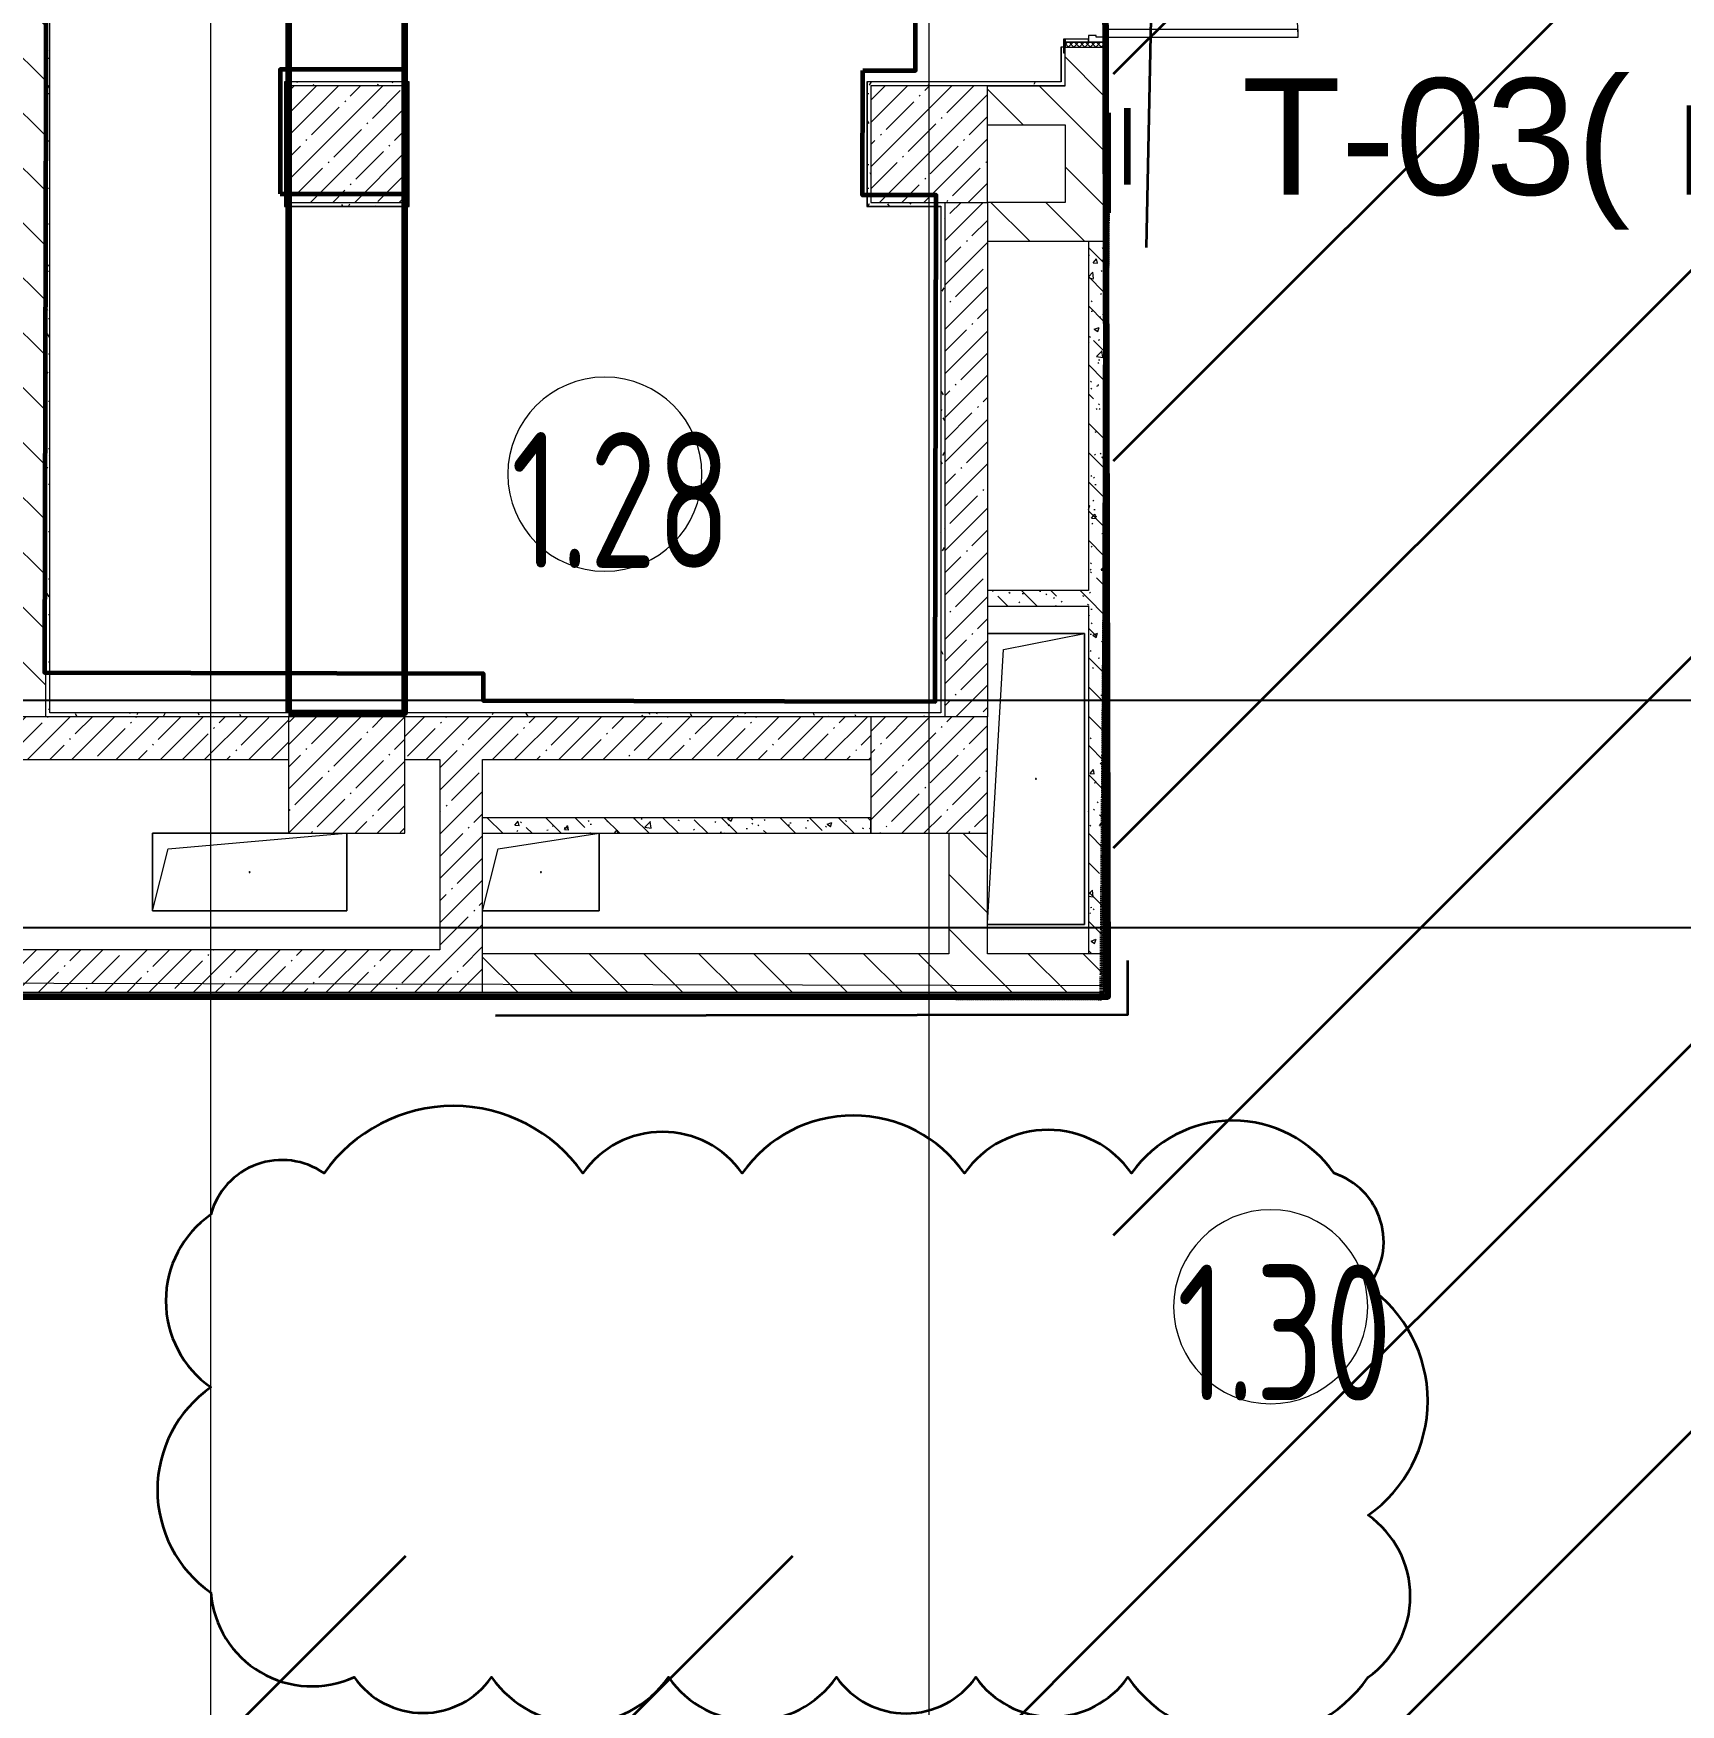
# Model space of a CAD drawing. Header units: millimetres. Extents: x -249154 to 415037, y -45458 to 354837.
# Drawn here: x 28761 to 37245, y 9976 to 18584 of the extents above; entities that cross this region are included whole.
import ezdxf

# ---------------------------------------------------------------- set-up
doc = ezdxf.new("R2010")
doc.units = ezdxf.units.MM
doc.linetypes.add('200_ШТРИХ__ш1_п0_6_', pattern=[320, 200, -120])
for name, color, linetype, lineweight in [('0) НЗ Ремонт штукатурка', 6, 'Continuous', 60), ('2)1 штукатурка', 4, 'Continuous', 35), ('3)1 шпаклевка', 4, 'Continuous', 35), ('3.3) Шпаклевка баз. фин. WD5-13', 160, 'Continuous', 140), ('3.4) Шп. баз 4 в 525 поз 4838м2', 160, 'Continuous', 140), ('3.4) Шп. фин 4 в 529 поз 11227м2', 6, 'Continuous', 140), ('4) демонтаж НЗ №2', 1, 'Continuous', 35), ('4.1) Дм уборка мусора НЗ 2', 20, 'Continuous', 35), ('4.4) РВР ремонт Штукатурки', 160, 'зигзаг', 35), ('5.5) Перег WD5', 3, 'Continuous', 60), ('666 покраска FK1', 211, 'Continuous', 60), ('839 штук откосы', 3, 'Continuous', 158), ('874 шпакл откосы', 5, 'Continuous', 158), ('923 Люки', 170, 'Continuous', 120), ('A-AREA-BNDY', 7, 'Continuous', 5), ('A-AREA-IDEN', 7, 'Continuous', 9), ('A-DOOR-2', 7, 'Continuous', 5), ('A-DOOR-FRAM-2', 7, 'Continuous', 5), ('A-FLOR', 7, 'Continuous', 9), ('A-GENM', 7, 'Continuous', 9), ('A-WALL', 7, 'Continuous', 5), ('I-WALL', 7, 'Continuous', 5), ('S-COLS', 7, 'Continuous', 9), ('S-COLS-1', 7, 'Continuous', 5), ('Оси', 7, 'Continuous', 9)]:
    doc.layers.add(name, color=color, linetype=linetype, lineweight=lineweight)
for name, color, linetype, lineweight, true_color in [('A-DOOR-1', 7, 'Continuous', 5, 0xc0c0c0), ('A-DOOR-FRAM-1', 7, 'Continuous', 5, 0xc0c0c0), ('A-WALL-1', 9, 'Continuous', 5, 0x808080), ('A-WALL-FNSH-1', 9, 'Continuous', 5, 0x808080)]:
    doc.layers.add(name, color=color, linetype=linetype, lineweight=lineweight, true_color=true_color)
doc.styles.add('ISOCPEUR_1', font='isocpeur.ttf', dxfattribs={"height": 350})
doc.styles.get("Standard").update_dxf_attribs({"font": 'arial.ttf'})
doc.styles.add('СПДС', font='ГОСТ тип А.ttf', dxfattribs={"width": 0.9})
doc.linetypes.add('зигзаг', pattern='A,0.00254,-5.08,[131,ltypeshp.shx,S=5.08,R=0,X=-5.08,Y=0],-10.16,[131,ltypeshp.shx,S=5.08,R=180,X=5.08,Y=0],-5.08', length=20.32254)
doc.dimstyles.new('ISO-2_0_0_9К_Средний_округл2', dxfattribs={"dimscale": 304.8, "dimtxt": 199.196235, "dimasz": 0.492126, "dimexe": 0.393701, "dimexo": 0, "dimgap": 0, "dimtad": 1, "dimdec": 0, "dimrnd": 10, "dimzin": 0, "dimdsep": 46, "dimtxsty": 'ISOCPEUR_1', "dimblk1": 'OBLIQUE', "dimblk2": 'OBLIQUE', "dimsah": 1, "dimcen": 0.09, "dimdle": 0.393701, "dimazin": 0, "dimtfac": 1, "dimtdec": 4, "dimtix": 1, "dimtmove": 0, "dimatfit": 3, "dimfxl": 1, "dimtvp": 1, "dimtolj": 1, "dimtzin": 0, "dimarcsym": 2})
pattern_1 = [(135, (64.7, -136.06), (-141.4214, -141.4214), [])]
pattern_2 = [(45, (64.7, -136.06), (-114.04925, 114.04925), []), (45, (178.75, -136.06), (-114.04925, 114.04925), [201.612, -40.322, 6.706, -33.617])]
pattern_3 = [(135, (64.7, -136.06), (-150.8683, -150.8683), [213.36, -35.56, 7.112, -35.56]), (135, (64.7, 14.71), (-150.8683, -150.8683), []), (50, (64.7, -136.06), (255.0577, -22.3145), [26.67, -293.37]), (355, (64.7, -136.06), (-49.3404, 267.4791), [21.336, -234.696]), (100.451, (85.96, -137.92), (205.7195, 245.1636), [22.666, -249.326]), (46.184, (64.7, -64.94), (379.511, -58.86), [40.005, -440.055]), (96.636, (96.33, -69.85), (332.3634, 346.399), [33.999, -373.989]), (351.184, (64.7, -64.94), (332.367, 346.3953), [32.004, -352.044]), (21, (100.26, -82.72), (212.2602, -143.1711), [26.67, -293.37]), (326, (100.26, -82.72), (86.5224, 257.8632), [21.336, -234.696]), (71.451, (117.95, -94.65), (298.784, 114.6901), [22.666, -249.326]), (37.5, (64.7, -136.06), (4.32385, 118.3775), [6.706, -225.146, 6.706, -231.546, -235.585]), (37.5, (64.7, -136.06), (4.32385, 118.3775), [-470.103, 6.706, -228.879]), (7.5, (64.7, -136.06), (93.5476, 140.2533), [6.706, -129.134, 6.706, -219.812, -89.789]), (7.5, (64.7, -136.06), (93.5476, 140.2533), [-362.356, 6.706, -83.083]), (327.5, (-14.6, -136.06), (189.82734, -8.02019), [6.706, -82.194, 6.706, -270.662, -368.046]), (327.5, (-14.6, -136.06), (189.82734, -8.02019), [-366.268, 6.706, -361.34]), (317.5, (-50.16, -136.06), (207.38114, 35.59764), [6.706, -108.864, 6.706, -177.495, -261.366]), (317.5, (-50.16, -136.06), (207.38114, 35.59764), [-299.771, 6.706, -254.66])]
pattern_4 = [(0, (64.7, -136.06), (243.84, 60.96), [20.117, -162.763, 20.117, -162.763, -975.36]), (0, (64.7, -136.06), (243.84, 60.96), [-365.76, 20.117, -345.643, 20.117, -162.763, -426.72]), (0, (64.7, -136.06), (243.84, 60.96), [-914.4, 20.117, -101.803, 20.117, -284.683]), (120, (156.14, -105.58), (-174.71291, 180.69163), [20.117, -162.763, 20.117, -162.763, -975.36]), (120, (156.14, -105.58), (-174.71291, 180.69163), [-365.76, 20.117, -345.643, 20.117, -162.763, -426.72]), (120, (156.14, -105.58), (-174.71291, 180.69163), [-914.4, 20.117, -101.803, 20.117, -284.683]), (240, (186.62, 16.34), (-69.12709, -241.65163), [20.117, -162.763, 20.117, -162.763, -975.36]), (240, (186.62, 16.34), (-69.12709, -241.65163), [-365.76, 20.117, -345.643, 20.117, -162.763, -426.72]), (240, (186.62, 16.34), (-69.12709, -241.65163), [-914.4, 20.117, -101.803, 20.117, -284.683])]

# ---------------------------------------------------------------- blocks, each defined once
blk = doc.blocks.new('BSC_Колонна _Прямоугольная - 600х600-V55-Объем проектирования 1 этажа')
at = {"layer": 'S-COLS-1'}
h = blk.add_hatch(dxfattribs=at)
h.set_pattern_fill('FP_81', color=256, style=0, pattern_type=2)
h.set_pattern_definition([(45, (-33310, -18150), (-114.04925, 114.04925), []), (45, (-33195.95, -18150), (-114.04925, 114.04925), [201.613, -40.323, 6.706, -33.617])])
h.paths.add_polyline_path([(-300, -300), (300, -300), (300, 300), (-300, 300), (-300, -137.6)])
for p, q in [((300, 300), (-300, 300)), ((-300, 300), (-300, -300)), ((300, -300), (300, 300)), ((-300, -300), (300, -300))]:
    blk.add_line(p, q, dxfattribs=at)
blk = doc.blocks.new('BSC_Колонна _Прямоугольная - 600х600-V68-Объем проектирования 1 этажа')
at = {"layer": 'S-COLS-1'}
h = blk.add_hatch(dxfattribs=at)
h.set_pattern_fill('FP_90', color=256, style=0, pattern_type=2)
h.set_pattern_definition([(45, (-33310, -14900), (-114.04925, 114.04925), []), (45, (-33195.95, -14900), (-114.04925, 114.04925), [201.613, -40.323, 6.706, -33.617])])
h.paths.add_polyline_path([(300, -300), (300, 300), (-300, 300), (-300, -300), (-100, -300)])
for p, q in [((300, 300), (-300, 300)), ((-300, 300), (-300, -300)), ((300, -300), (300, 300)), ((-300, -300), (300, -300))]:
    blk.add_line(p, q, dxfattribs=at)
blk = doc.blocks.new('BSC_Колонна _Прямоугольная - 600х600-V87-Объем проектирования 1 этажа')
at = {"layer": 'S-COLS-1'}
h = blk.add_hatch(dxfattribs=at)
h.set_pattern_fill('FP_104', color=256, style=0, pattern_type=2)
h.set_pattern_definition([(45, (-30310, -14900), (-114.04925, 114.04925), []), (45, (-30195.95, -14900), (-114.04925, 114.04925), [201.613, -40.323, 6.706, -33.617])])
h.paths.add_polyline_path([(30.5, -300), (300, -300), (300, 300), (-300, 300), (-300, -300)])
for p, q in [((300, 300), (-300, 300)), ((-300, 300), (-300, -300)), ((300, -300), (300, 300)), ((-300, -300), (300, -300))]:
    blk.add_line(p, q, dxfattribs=at)
blk = doc.blocks.new('110_Дверь_СКБ_1Ст_Внутренняя1 - Д-4к_п__1100x2100h_Артистические EI30-23988509-Объем проектирования 1 этажа')
at = {"layer": 'A-DOOR-2'}
h = blk.add_hatch(dxfattribs=at)
h.set_pattern_fill('FP_75', color=256, style=0, pattern_type=2)
h.set_pattern_definition([(135, (1751.41, 164.685), (-14.14214, -14.14214), []), (225, (1751.41, 164.685), (14.14214, -14.14214), [])])
h.paths.add_polyline_path([(562.5, 100), (537.5, 100), (537.5, -100), (562.5, -100)])
at = {"layer": 'A-DOOR-FRAM-2'}
h = blk.add_hatch(dxfattribs=at)
h.set_pattern_fill('FP_76', color=256, style=0, pattern_type=2)
h.set_pattern_definition([(45, (-371.384, 164.685), (-14.1421, 14.1421), []), (135, (-371.384, 164.685), (-14.1421, -14.1421), [])])
h.paths.add_polyline_path([(-512.5, -100), (-512.5, 100), (-537.5, 100), (-537.5, -100)])
at = {"layer": 'A-DOOR-1'}
for p, q in [((512.5, 1100), (472.5, 1100)), ((472.5, 1100), (472.5, 100)), ((512.5, 100), (512.5, 1100)), ((472.5, 100), (512.5, 100))]:
    blk.add_line(p, q, dxfattribs=at)
blk.add_arc((512.5, 100), 1000, 90, 180, dxfattribs=at)
at = {"layer": 'A-DOOR-FRAM-1'}
for p, q in [((-497.5, 108), (-567.5, 108)), ((-567.5, 108), (-567.5, 100)), ((-567.5, 100), (-497.5, 100)), ((-512.5, 100), (-537.5, 100)), ((-537.5, 100), (-537.5, -100)), ((-487.5, 100), (-512.5, 100)), ((-512.5, 100), (-512.5, 20)), ((-512.5, -100), (-512.5, 100)), ((-497.5, 100), (-512.5, 100)), ((-512.5, 100), (-512.5, 99)), ((-512.5, 99), (-497.5, 99)), ((-497.5, 100), (-497.5, 108)), ((-497.5, 99), (-497.5, 100)), ((-487.5, 60), (-487.5, 100)), ((512.5, 100), (512.5, 60)), ((537.5, 100), (512.5, 100)), ((592.5, 108), (522.5, 108)), ((522.5, 108), (522.5, 100)), ((537.5, 100), (522.5, 100)), ((522.5, 100), (522.5, 99)), ((522.5, 100), (592.5, 100)), ((522.5, 99), (537.5, 99)), ((537.5, 20), (537.5, 100)), ((562.5, 100), (537.5, 100)), ((537.5, 100), (537.5, -100)), ((537.5, 99), (537.5, 100)), ((562.5, -100), (562.5, 100)), ((592.5, 100), (592.5, 108)), ((-512.5, 20), (-477.5, 20)), ((-497.5, 20), (-512.5, 20)), ((-512.5, 20), (-512.5, -100)), ((-497.5, -100), (-497.5, 20)), ((-477.5, 60), (-487.5, 60)), ((-477.5, 20), (-477.5, 60)), ((512.5, 60), (502.5, 60)), ((502.5, 60), (502.5, 20)), ((502.5, 20), (537.5, 20)), ((537.5, 20), (522.5, 20)), ((522.5, 20), (522.5, -100)), ((537.5, -100), (537.5, 20)), ((-497.5, -100), (-567.5, -100)), ((-567.5, -100), (-567.5, -108)), ((-567.5, -108), (-497.5, -108)), ((-537.5, -100), (-512.5, -100)), ((-512.5, -100), (-497.5, -100)), ((-497.5, -108), (-497.5, -100)), ((522.5, -100), (537.5, -100)), ((592.5, -100), (522.5, -100)), ((522.5, -100), (522.5, -108)), ((522.5, -108), (592.5, -108)), ((537.5, -100), (562.5, -100)), ((592.5, -108), (592.5, -100))]:
    blk.add_line(p, q, dxfattribs=at)
blk = doc.blocks.new('BSC_Колонна _Прямоугольная - 600х600-23728797-Объем проектирования 1 этажа')
at = {"layer": 'S-COLS-1'}
h = blk.add_hatch(dxfattribs=at)
h.set_pattern_fill('FP_147', color=256, style=0, pattern_type=2)
h.set_pattern_definition([(45, (-30310, -18150), (-114.04925, 114.04925), []), (45, (-30195.95, -18150), (-114.04925, 114.04925), [201.613, -40.323, 6.706, -33.617])])
h.paths.add_polyline_path([(212.1, -300), (300, -300), (300, 300), (-300, 300), (-300, -300)])
for p, q in [((300, 300), (-300, 300)), ((-300, 300), (-300, -300)), ((300, -300), (300, 300)), ((-300, -300), (300, -300))]:
    blk.add_line(p, q, dxfattribs=at)
blk = doc.blocks.new('GM_Отверстие прямоугольное _в плите_ - Отверстие-21959735-Объем проектирования 1 этажа')
at = {"layer": 'A-GENM'}
for p, q in [((-249.5, 750), (250, 750)), ((250, 750), (-249.5, 750)), ((-166.7, 666.7), (250, 750)), ((250, 750), (250, -750)), ((250, -750), (250, 750)), ((-249.5, -741.9), (-166.7, 666.7)), ((250, -750), (-249.5, -750)), ((-249.5, -750), (250, -750))]:
    blk.add_line(p, q, dxfattribs=at)
for start, end in [(360, 180), (180, 360)]:
    blk.add_arc((0, 0), 2.5, start, end, dxfattribs=at)
blk = doc.blocks.new('GM_Отверстие прямоугольное _в плите_ - Отверстие-21955464-Объем проектирования 1 этажа')
at = {"layer": 'A-GENM'}
for p, q in [((-220, 120), (300, 200)), ((300, 200), (300, -200)), ((300, -200), (300, 200)), ((-300, -200), (-220, 120)), ((300, -200), (-300, -200)), ((-300, -200), (300, -200))]:
    blk.add_line(p, q, dxfattribs=at)
for start, end in [(360, 180), (180, 360)]:
    blk.add_arc((0, 0), 2.5, start, end, dxfattribs=at)
blk = doc.blocks.new('GM_Отверстие прямоугольное _в плите_ - Отверстие-22278810-Объем проектирования 1 этажа')
at = {"layer": 'A-GENM'}
for p, q in [((-500, -200), (-500, 200)), ((-500, 200), (200, 200)), ((200, 200), (-500, 200)), ((-500, 200), (-500, -200)), ((-420, 120), (494.6, 199.5)), ((500, 199.5), (500, -200)), ((500, -200), (500, 199.5)), ((-500, -200), (-420, 120)), ((500, -200), (-500, -200)), ((-500, -200), (500, -200))]:
    blk.add_line(p, q, dxfattribs=at)
for start, end in [(360, 180), (180, 360)]:
    blk.add_arc((0, 0), 2.5, start, end, dxfattribs=at)
blk = doc.blocks.new('BSC_Колонна _Прямоугольная - 600х600-V278-Объем проектирования 1 этажа')
at = {"layer": 'S-COLS-1'}
for p, q in [((300, 300), (-300, 300)), ((-300, 300), (-300, -300)), ((300, -300), (300, 300)), ((-300, -300), (300, -300))]:
    blk.add_line(p, q, dxfattribs=at)
blk = doc.blocks.new('Марка_Помещения - Номер-25198446-Объем проектирования 1 этажа')
at = {"layer": 'A-AREA-IDEN'}
for start, end in [(360, 180), (180, 360)]:
    blk.add_arc((0, 0), 2.5, start, end, dxfattribs=at)
blk = doc.blocks.new('_Oblique')
at = {"color": 0, "linetype": 'ByBlock', "lineweight": -2}
blk.add_line((-0.5, -0.5), (0.5, 0.5), dxfattribs=at)
blk = doc.blocks.new('*D2058')
at = {"layer": '5.5) Перег WD5', "color": 0, "lineweight": -2, "transparency": 16777216}
for p, q in [((529.7, 14268.9), (529.7, 13858.4)), ((154.7, 13956.5), (154.7, 14098.4)), ((34.7, 13978.4), (529.7, 13978.4)), ((529.7, 13978.4), (53078.3, 13978.4))]:
    blk.add_line(p, q, dxfattribs=at)
at = {"layer": 'Defpoints', "color": 0, "transparency": 16777216}
for p in [(529.7, 14268.9), (154.7, 13956.5), (529.7, 13978.4)]:
    blk.add_point(p, dxfattribs=at)
at = {"layer": '5.5) Перег WD5', "color": 0, "lineweight": -2, "transparency": 16777216, "xscale": 304.8, "yscale": 304.8, "zscale": 304.8, "rotation": 180}
blk.add_blockref('_Oblique', (154.7, 13978.4), dxfattribs=at)
at = {"layer": '5.5) Перег WD5', "color": 0, "lineweight": -2, "transparency": 16777216, "xscale": 304.8, "yscale": 304.8, "zscale": 304.8}
blk.add_blockref('_Oblique', (529.7, 13978.4), dxfattribs=at)
at = {"layer": '5.5) Перег WD5', "color": 0, "lineweight": 25, "transparency": 16777216, "insert": (52518.3, 14445.1), "char_height": 350, "width": 455.087, "attachment_point": 1, "line_spacing_factor": 1.149209, "style": 'ISOCPEUR_1'}
blk.add_mtext('\\A1;380', dxfattribs=at)
blk = doc.blocks.new('*D2046')
at = {"layer": '5.5) Перег WD5', "color": 0, "lineweight": -2, "transparency": 16777216}
for p, q in [((6824.7, 15127.8), (6824.7, 15269.6)), ((7162.2, 14838.9), (7162.2, 15269.6)), ((6704.7, 15149.6), (7162.2, 15149.6)), ((7162.2, 15149.6), (62460.5, 15149.6))]:
    blk.add_line(p, q, dxfattribs=at)
at = {"layer": 'Defpoints', "color": 0, "transparency": 16777216}
for p in [(7162.2, 15149.6), (6824.7, 15127.8), (7162.2, 14838.9)]:
    blk.add_point(p, dxfattribs=at)
at = {"layer": '5.5) Перег WD5', "color": 0, "lineweight": -2, "transparency": 16777216, "xscale": 304.8, "yscale": 304.8, "zscale": 304.8, "rotation": 180}
blk.add_blockref('_Oblique', (6824.7, 15149.6), dxfattribs=at)
at = {"layer": '5.5) Перег WD5', "color": 0, "lineweight": -2, "transparency": 16777216, "xscale": 304.8, "yscale": 304.8, "zscale": 304.8}
blk.add_blockref('_Oblique', (7162.2, 15149.6), dxfattribs=at)
at = {"layer": '5.5) Перег WD5', "color": 0, "lineweight": 25, "transparency": 16777216, "insert": (61871.5, 15616.3), "char_height": 350, "width": 478.071, "attachment_point": 1, "line_spacing_factor": 1.149209, "style": 'ISOCPEUR_1'}
blk.add_mtext('\\A1;340', dxfattribs=at)

msp = doc.modelspace()

# ---------------------------------------------------------------- hatches: boundary and pattern name
at = {"layer": '4.1) Дм уборка мусора НЗ 2'}
h = msp.add_hatch(dxfattribs=at)
h.set_pattern_fill('ANSI31', color=1, scale=444)
h.paths.add_polyline_path([(38128.6, 22340.9), (34324.8, 22340.9), (34324.8, 7769.3), (38128.6, 7769.3)])
h = msp.add_hatch(dxfattribs=at)
h.set_pattern_fill('ANSI31', color=1, scale=444)
h.paths.add_polyline_path([(34324.8, 10742.9), (28066.2, 10742.9), (28066.2, 10730.2), (22654.7, 10742.9), (22654.7, 7784.1), (34324.8, 7769.3)])
at = {"layer": 'I-WALL'}
h = msp.add_hatch(dxfattribs=at)
h.set_pattern_fill('FP_23', color=256, style=0, pattern_type=2)
h.set_pattern_definition(pattern_1)
h.paths.add_polyline_path([(28824.7, 15063.9), (28824.7, 26363.9), (28624.7, 26363.9), (28624.8, 15063.9)])
h = msp.add_hatch(dxfattribs=at)
h.set_pattern_fill('FP_23', color=256, style=0, pattern_type=2)
h.set_pattern_definition(pattern_1)
h.paths.add_polyline_path([(34194.7, 17713.9), (34274.7, 17713.9), (34274.7, 18513.9), (34074.7, 18513.9), (34074.7, 17713.9)])
h.paths.add_polyline_path([(34074.7, 19613.9), (34274.7, 19613.9), (34274.7, 23263.9), (34074.7, 23263.9), (34074.7, 19639.5)])
h = msp.add_hatch(dxfattribs=at)
h.set_pattern_fill('FP_191', color=256, style=0, pattern_type=2)
h.set_pattern_definition(pattern_4)
h.paths.add_polyline_path([(34274.7, 13623.9), (34294.7, 13623.9), (34294.7, 18513.9), (34282.7, 18513.9), (34282.7, 18483.9), (34274.7, 18483.9), (34274.7, 13636.6)])
h.paths.add_polyline_path([(34282.7, 19613.9), (34294.7, 19613.9), (34294.7, 22866.9), (34274.7, 22867.9), (34274.9, 19643.9), (34282.7, 19643.9)])
h = msp.add_hatch(dxfattribs=at)
h.set_pattern_fill('FP_191', color=256, style=0, pattern_type=2)
h.set_pattern_definition(pattern_4)
h.paths.add_polyline_path([(28824.7, 15083.9), (28844.7, 15084.9), (28844.7, 19763.9), (28824.7, 19763.9), (28824.7, 16816.4)])
h = msp.add_hatch(dxfattribs=at)
h.set_pattern_fill('FP_191', color=256, style=0, pattern_type=2)
h.set_pattern_definition(pattern_4)
h.paths.add_polyline_path([(30071.9, 18313.9), (30674.7, 18313.9), (30674.7, 18333.9), (30054.7, 18333.9), (30054.7, 18313.9)])
h = msp.add_hatch(dxfattribs=at)
h.set_pattern_fill('FP_191', color=256, style=0, pattern_type=2)
h.set_pattern_definition(pattern_4)
h.paths.add_polyline_path([(30074.7, 17693.9), (30074.7, 18313.9), (30054.7, 18313.3), (30054.7, 17693.9)])
h = msp.add_hatch(dxfattribs=at)
h.set_pattern_fill('FP_191', color=256, style=0, pattern_type=2)
h.set_pattern_definition(pattern_4)
h.paths.add_polyline_path([(30674.7, 17713.9), (30694.7, 17713.9), (30694.7, 18333.9), (30674.7, 18333.9), (30674.7, 18313.9)])
h = msp.add_hatch(dxfattribs=at)
h.set_pattern_fill('FP_191', color=256, style=0, pattern_type=2)
h.set_pattern_definition(pattern_4)
h.paths.add_polyline_path([(33054.7, 18313.9), (34054.7, 18313.9), (34053.7, 18333.9), (33054.7, 18333.9)])
h = msp.add_hatch(dxfattribs=at)
h.set_pattern_fill('FP_191', color=256, style=0, pattern_type=2)
h.set_pattern_definition(pattern_4)
h.paths.add_polyline_path([(33074.7, 17693.9), (33074.7, 18313.9), (33054.7, 18313.5), (33054.7, 17693.9)])
h = msp.add_hatch(dxfattribs=at)
h.set_pattern_fill('FP_23', color=256, style=0, pattern_type=2)
h.set_pattern_definition(pattern_1)
h.paths.add_polyline_path([(34054.7, 18113.9), (34074.7, 18113.9), (34074.7, 18313.9), (33674.7, 18313.9), (33674.7, 18113.9)])
h = msp.add_hatch(dxfattribs=at)
h.set_pattern_fill('FP_191', color=256, style=0, pattern_type=2)
h.set_pattern_definition(pattern_4)
h.paths.add_polyline_path([(30694.7, 17693.9), (30694.7, 17713.9), (30074.7, 17713.9), (30074.7, 17693.9), (30687.8, 17693.9)])
h = msp.add_hatch(dxfattribs=at)
h.set_pattern_fill('FP_191', color=256, style=0, pattern_type=2)
h.set_pattern_definition(pattern_4)
h.paths.add_polyline_path([(33455.2, 17693.9), (33455.2, 17713.9), (33074.7, 17713.9), (33074.7, 17693.9), (33435.2, 17693.9)])
h = msp.add_hatch(dxfattribs=at)
h.set_pattern_fill('FP_191', color=256, style=0, pattern_type=2)
h.set_pattern_definition(pattern_4)
h.paths.add_polyline_path([(33435.2, 15083.9), (33455.2, 15083.9), (33455.2, 17693.9), (33435.2, 17692.9), (33435.2, 15633.9)])
h = msp.add_hatch(dxfattribs=at)
h.set_pattern_fill('FP_1', color=256, style=0, pattern_type=2)
h.set_pattern_definition(pattern_2)
h.paths.add_polyline_path([(33674.7, 15063.9), (33675.2, 15063.9), (33674.7, 17713.9), (33455.2, 17713.9), (33455.2, 15063.9)])
h = msp.add_hatch(dxfattribs=at)
h.set_pattern_fill('FP_23', color=256, style=0, pattern_type=2)
h.set_pattern_definition(pattern_1)
h.paths.add_polyline_path([(34274.7, 17513.9), (34274.7, 17713.9), (33675.2, 17713.9), (33675.2, 17513.9), (34194.7, 17513.9)])
h = msp.add_hatch(dxfattribs=at)
h.set_pattern_fill('FP_41', color=256, style=0, pattern_type=2)
h.set_pattern_definition(pattern_3)
h.paths.add_polyline_path([(34274.7, 13843.9), (34274.7, 17513.9), (34194.7, 17513.9), (34194.7, 13843.9)])
h = msp.add_hatch(dxfattribs=at)
h.set_pattern_fill('FP_41', color=256, style=0, pattern_type=2)
h.set_pattern_definition(pattern_3)
h.paths.add_polyline_path([(33675.2, 15633.9), (34194.7, 15633.9), (34194.7, 15713.9), (33675.2, 15713.9)])
h = msp.add_hatch(dxfattribs=at)
h.set_pattern_fill('FP_1', color=256, style=0, pattern_type=2)
h.set_pattern_definition(pattern_2)
h.paths.add_polyline_path([(30854.7, 14843.9), (33074.7, 14843.9), (33074.7, 15063.9), (30674.7, 15063.9), (30674.7, 14843.9), (30694.7, 14843.9)])
h.paths.add_polyline_path([(24503.2, 14843.9), (25874.7, 14843.9), (25874.7, 15063.9), (22574.7, 15063.9), (22574.7, 14843.9), (24498.7, 14843.9)])
h.paths.add_polyline_path([(30054.7, 14843.9), (30074.7, 14843.9), (30074.7, 15063.9), (26474.7, 15063.9), (26474.7, 14843.9), (28844.7, 14843.9)])
h = msp.add_hatch(dxfattribs=at)
h.set_pattern_fill('FP_191', color=256, style=0, pattern_type=2)
h.set_pattern_definition(pattern_4)
h.paths.add_polyline_path([(33435.2, 15063.9), (33455.2, 15063.9), (33434.2, 15083.9), (28824.7, 15083.9), (28824.7, 15063.9), (33074.7, 15063.9)])
h.paths.add_polyline_path([(33455.2, 15063.9), (33455.2, 15083.9), (33435.2, 15083.9)])
h = msp.add_hatch(dxfattribs=at)
h.set_pattern_fill('FP_1', color=256, style=0, pattern_type=2)
h.set_pattern_definition(pattern_2)
h.paths.add_polyline_path([(30854.7, 13643.9), (31074.7, 13643.9), (31074.7, 14843.9), (30854.7, 14843.9), (30854.7, 13843.9)])
h = msp.add_hatch(dxfattribs=at)
h.set_pattern_fill('FP_41', color=256, style=0, pattern_type=2)
h.set_pattern_definition(pattern_3)
h.paths.add_polyline_path([(31674.7, 14463.9), (33074.4, 14463.9), (33074.4, 14543.9), (31074.7, 14543.9), (31074.7, 14463.9)])
h = msp.add_hatch(dxfattribs=at)
h.set_pattern_fill('FP_23', color=256, style=0, pattern_type=2)
h.set_pattern_definition(pattern_1)
h.paths.add_polyline_path([(33674.7, 13843.9), (33675.2, 13843.9), (33674.7, 14463.9), (33475.2, 14463.9), (33475.2, 13843.9)])
h = msp.add_hatch(dxfattribs=at)
h.set_pattern_fill('FP_1', color=256, style=0, pattern_type=2)
h.set_pattern_definition(pattern_2)
h.paths.add_polyline_path([(27904.7, 13643.9), (30854.7, 13643.9), (30854.7, 13863.9), (22654.7, 13863.9), (22654.7, 13643.9), (27884.7, 13643.9)])
h = msp.add_hatch(dxfattribs=at)
h.set_pattern_fill('FP_23', color=256, style=0, pattern_type=2)
h.set_pattern_definition(pattern_1)
h.paths.add_polyline_path([(34263, 13643.9), (34274.7, 13643.9), (34274.7, 13843.9), (31074.7, 13843.9), (31074.7, 13643.9), (33731, 13643.9)])
h = msp.add_hatch(dxfattribs=at)
h.set_pattern_fill('FP_191', color=256, style=0, pattern_type=2)
h.set_pattern_definition(pattern_4)
h.paths.add_polyline_path([(30100.8, 13623.9), (34274.7, 13623.9), (34274.7, 13643.9), (28104.7, 13643.9), (28104.7, 13623.9), (28624.8, 13623.9)])

# ---------------------------------------------------------------- linework, layer by layer
at = {"layer": '0) НЗ Ремонт штукатурка', "linetype": '200_ШТРИХ__ш1_п0_6_', "ltscale": 0.03}
msp.add_lwpolyline([(31189.9, 13622.9), (34264, 13615.7), (34295.7, 17827.2)], dxfattribs=at)
at = {"layer": '2)1 штукатурка'}
msp.add_lwpolyline([(21973.7, 7763.9), (20293.7, 7872.9), (20273.7, 11763.9), (22653.7, 11763.9), (22653.7, 10742.9), (28065.2, 10730.2), (28065.2, 13622.9), (34294.7, 13622.9), (34273.7, 22867.9), (38373.7, 22824.2)], dxfattribs=at)
at = {"layer": '3)1 шпаклевка', "flags": 128}
msp.add_lwpolyline([(33032.5, 18393), (33303.5, 18392.3), (33306.8, 19800.3), (28827.8, 19810.9), (28817.2, 15292.9), (31077.2, 15287.6), (31076.8, 15147.6), (33405.3, 15142.1), (33411.4, 17750.1), (33031, 17751)], close=True, dxfattribs=at)
at = {"layer": '3.3) Шпаклевка баз. фин. WD5-13', "ltscale": 0.5}
msp.add_lwpolyline([(34395.3, 18199.1), (34395.3, 17806.6)], dxfattribs=at)
at = {"layer": '3.4) Шп. баз 4 в 525 поз 4838м2'}
msp.add_lwpolyline([(28066.2, 10730.2), (28066.2, 13622.9), (34295.7, 13622.9)], dxfattribs=at)
at = {"layer": '3.4) Шп. фин 4 в 529 поз 11227м2'}
msp.add_lwpolyline([(21974.7, 7763.9), (20294.7, 7872.9), (20274.7, 11763.9), (22654.7, 11763.9), (22654.7, 10742.9), (28066.2, 10730.2), (28066.2, 13622.9), (34295.7, 13622.9), (34274.7, 22867.9), (38374.7, 22824.2)], dxfattribs=at)
at = {"layer": '4) демонтаж НЗ №2'}
msp.add_lwpolyline([(21974.7, 7763.9), (20294.7, 7872.9), (20274.7, 11763.9), (22654.7, 11763.9), (22654.7, 10742.9), (28066.2, 10730.2), (28066.2, 13622.9), (34295.7, 13622.9), (34274.7, 22867.9), (38374.7, 22824.2)], dxfattribs=at)
at = {"layer": '4.4) РВР ремонт Штукатурки', "ltscale": 0.1}
for points in [[(34494.8, 17481.7), (34604.7, 22867.9)], [(31140.7, 13525.4), (34398, 13531.5), (34397.5, 13809.5)]]:
    msp.add_lwpolyline(points, dxfattribs=at)
at = {"layer": '4.4) РВР ремонт Штукатурки', "color": 1, "linetype": 'ByBlock'}
msp.add_lwpolyline([(35635.9, 10117.5, 0.520567), (35635.9, 10951.6, 0.520567), (35635.9, 12129.9, 0.520567), (35460.7, 12712.7, 0.520567), (34417.2, 12712.7, 0.520567), (33556.7, 12712.7, 0.520567), (32411.7, 12712.7, 0.520567), (31591, 12712.7, 0.520567), (30257.9, 12712.7, 0.520567), (29674.7, 12500.7, 0.520567), (29674.7, 11610.5, 0.520567), (29674.7, 10552.9, 0.520567), (30413.4, 10117.5, 0.520567), (31121.1, 10117.5, 0.520567), (32031.5, 10117.5, 0.520567), (32897.4, 10117.5, 0.520567), (33614.7, 10117.5, 0.520567), (34398.3, 10117.5, 0.520567)], format="xyb", close=True, dxfattribs=at)
at = {"layer": '666 покраска FK1'}
msp.add_lwpolyline([(21974.7, 7763.9), (20294.7, 7872.9), (20274.7, 11763.9), (22654.7, 11763.9), (22654.7, 10742.9), (28066.2, 10730.2), (28066.2, 13622.9), (34295.7, 13622.9), (34274.7, 22867.9), (38374.7, 22824.2)], dxfattribs=at)
at = {"layer": '666 покраска FK1', "flags": 128}
msp.add_lwpolyline([(33032.5, 18393), (33303.5, 18392.3), (33306.8, 19800.3), (28827.8, 19810.9), (28817.2, 15292.9), (31077.2, 15287.6), (31076.8, 15147.6), (33405.3, 15142.1), (33411.4, 17750.1), (33031, 17751)], close=True, dxfattribs=at)
at = {"layer": '666 покраска FK1', "ltscale": 0.5}
msp.add_lwpolyline([(30031.7, 17758), (30675.3, 17758), (30675.3, 18398.5), (30031.7, 18398.5)], close=True, dxfattribs=at)
at = {"layer": '839 штук откосы', "ltscale": 0.5}
msp.add_lwpolyline([(30074.7, 15083.9), (30674.7, 15083.9), (30674.7, 26267.5), (30074.7, 26267.5)], close=True, dxfattribs=at)
at = {"layer": '874 шпакл откосы', "ltscale": 0.5}
msp.add_lwpolyline([(30074.7, 15083.9), (30674.7, 15083.9), (30674.7, 26267.5), (30074.7, 26267.5)], close=True, dxfattribs=at)
at = {"layer": '923 Люки', "ltscale": 0.5}
msp.add_lwpolyline([(34295.7, 17659.1), (34294.7, 18174.2)], dxfattribs=at)
at = {"layer": 'A-AREA-BNDY', "flags": 128}
for points in [[(28087.4, 10813.1), (28066.4, 10813.1), (28059.5, 7854.6), (30229.5, 7849.5), (30229.4, 7811.5), (32729.4, 7805.7), (32729.5, 7843.7), (38538.5, 7830), (38544.9, 10588), (37994.9, 10589.3), (37996.2, 11131.3), (38276.2, 11130.7), (38303.9, 22912.6), (37674.4, 22914.1), (37531.9, 22914.4), (37044.9, 22915.6), (37044.9, 22916.6), (35244.9, 22920.8), (35244.9, 22919.8), (34757.9, 22920.9), (34615.4, 22921.3), (34285.9, 22922.1), (34264.2, 13678.1), (28094.2, 13692.6)], [(30033.3, 18400), (30675.3, 18398.5), (30673.7, 17756.5), (30031.7, 17758)]]:
    msp.add_lwpolyline(points, close=True, dxfattribs=at)
at = {"layer": 'A-FLOR'}
for p, q in [((28844.7, 15084.9), (28844.7, 19743.9)), ((30074.7, 18333.9), (30074.7, 19743.9)), ((30674.7, 19743.9), (30674.7, 18333.9)), ((34054.7, 18513.9), (34054.7, 18333.9)), ((34294.7, 18513.9), (34282.7, 18513.9)), ((34294.7, 13623.9), (34294.7, 18563.9)), ((30694.7, 18333.9), (30054.7, 18333.9)), ((30054.7, 18333.9), (30054.7, 17693.9)), ((30694.7, 17693.9), (30694.7, 18333.9)), ((34053.7, 18333.9), (33054.7, 18333.9)), ((33054.7, 18333.9), (33054.7, 17693.9)), ((30054.7, 17693.9), (30694.7, 17693.9)), ((30074.7, 15083.9), (30074.7, 17693.9)), ((30674.7, 17693.9), (30674.7, 15083.9)), ((33054.7, 17693.9), (33435.2, 17693.9)), ((33435.2, 17692.9), (33435.2, 15083.9)), ((33434.2, 15083.9), (28844.7, 15083.9)), ((28124.7, 13623.9), (34294.7, 13623.9))]:
    msp.add_line(p, q, dxfattribs=at)
at = {"layer": 'A-WALL'}
for p, q in [((33435.2, 17693.9), (33435.2, 17692.9)), ((34194.7, 17513.9), (34274.7, 17513.9)), ((28844.7, 15083.9), (28844.7, 15084.9)), ((33435.2, 15083.9), (33434.2, 15083.9)), ((31074.7, 13643.9), (31074.7, 13843.9))]:
    msp.add_line(p, q, dxfattribs=at)
at = {"layer": 'A-WALL-1'}
for p, q in [((28824.7, 15063.9), (28824.7, 19763.9)), ((34066.7, 18513.9), (34054.7, 18513.9)), ((34074.7, 18313.9), (34074.7, 18483.9)), ((34274.7, 13643.9), (34274.7, 18483.9)), ((34074.7, 18313.9), (33674.7, 18313.9)), ((33674.7, 18313.9), (34074.7, 18313.9)), ((34054.7, 18333.9), (34053.7, 18333.9)), ((33674.7, 18113.9), (34074.7, 18113.9)), ((34074.7, 18113.9), (34074.7, 17713.9)), ((30054.7, 17693.9), (30054.7, 17693.9)), ((33455.2, 17713.9), (33455.2, 15063.9)), ((34074.7, 17713.9), (33675.2, 17713.9)), ((33675.2, 17713.9), (33675.2, 15063.9)), ((33675.2, 17513.9), (34194.7, 17513.9)), ((34194.7, 17513.9), (34194.7, 15713.9)), ((34194.7, 15713.9), (33675.2, 15713.9)), ((33675.2, 15633.9), (34194.7, 15633.9)), ((34194.7, 15633.9), (34194.7, 13843.9)), ((30074.7, 15063.9), (26474.7, 15063.9)), ((33074.7, 15063.9), (30674.7, 15063.9)), ((26474.7, 14843.9), (30074.7, 14843.9)), ((30674.7, 14843.9), (30854.7, 14843.9)), ((30854.7, 14843.9), (30854.7, 13863.9)), ((31074.7, 14843.9), (33074.7, 14843.9)), ((31074.7, 13843.9), (31074.7, 14843.9)), ((33074.4, 14543.9), (31074.7, 14543.9)), ((31074.7, 14463.9), (33074.4, 14463.9)), ((33074.4, 14463.9), (33074.4, 14543.9)), ((33475.2, 14463.9), (33475.2, 13843.9)), ((33675.2, 13843.9), (33675.2, 14463.9)), ((30854.7, 13863.9), (22654.7, 13863.9)), ((33475.2, 13843.9), (31074.7, 13843.9)), ((34274.7, 13843.9), (33675.2, 13843.9)), ((34274.7, 13643.9), (22654.7, 13643.9))]:
    msp.add_line(p, q, dxfattribs=at)
at = {"layer": 'A-WALL-FNSH-1'}
for p, q in [((28845.7, 15084.9), (28845.7, 19742.9)), ((34053.7, 18513.9), (34053.7, 18333.9)), ((34054.7, 18513.9), (34053.7, 18513.9)), ((34295.7, 18513.9), (34294.7, 18513.9)), ((34295.7, 13622.9), (34295.7, 18513.9)), ((30695.7, 18334.9), (30053.7, 18334.9)), ((30053.7, 18334.9), (30053.7, 17692.9)), ((30695.7, 17692.9), (30695.7, 18334.9)), ((34053.7, 18334.9), (33053.7, 18334.9)), ((33053.7, 18334.9), (33053.7, 17692.9)), ((30053.7, 17692.9), (30695.7, 17692.9)), ((33053.7, 17692.9), (33434.2, 17692.9)), ((33434.2, 17692.9), (33434.2, 15084.9)), ((33434.2, 15084.9), (28845.7, 15084.9)), ((34295.7, 13622.9), (28124.7, 13622.9))]:
    msp.add_line(p, q, dxfattribs=at)
at = {"layer": 'Оси'}
for points in [[(29674.7, -2042.3), (29674.7, 2957.7), (29674.7, 22262), (29674.7, 27262)], [(33374.7, -2042.3), (33374.7, 2957.7), (33374.7, 22262), (33374.7, 27262)]]:
    msp.add_lwpolyline(points, dxfattribs=at)

# ---------------------------------------------------------------- block references
at = {"layer": 'A-AREA-IDEN', "xscale": 199.9999999999999, "yscale": 199.9999999999999, "zscale": 199.9999999999999}
for p in [(31704.2, 16313.6), (35133.9, 12025.5)]:
    msp.add_blockref('Марка_Помещения - Номер-25198446-Объем проектирования 1 этажа', p, dxfattribs=at)
at = {"layer": 'A-DOOR-1', "rotation": 269.9999999999999}
msp.add_blockref('110_Дверь_СКБ_1Ст_Внутренняя1 - Д-4к_п__1100x2100h_Артистические EI30-23988509-Объем проектирования 1 этажа', (34174.7, 19076.4), dxfattribs=at)
at = {"layer": 'A-GENM'}
for name, p in [('GM_Отверстие прямоугольное _в плите_ - Отверстие-21959735-Объем проектирования 1 этажа', (33924.7, 14743.9)), ('GM_Отверстие прямоугольное _в плите_ - Отверстие-22278810-Объем проектирования 1 этажа', (29874.7, 14264.4)), ('GM_Отверстие прямоугольное _в плите_ - Отверстие-21955464-Объем проектирования 1 этажа', (31374.7, 14263.9))]:
    msp.add_blockref(name, p, dxfattribs=at)
at = {"layer": 'S-COLS'}
for name, p in [('BSC_Колонна _Прямоугольная - 600х600-23728797-Объем проектирования 1 этажа', (30374.7, 18013.9)), ('BSC_Колонна _Прямоугольная - 600х600-V278-Объем проектирования 1 этажа', (30374.7, 18013.9)), ('BSC_Колонна _Прямоугольная - 600х600-V55-Объем проектирования 1 этажа', (33374.7, 18013.9)), ('BSC_Колонна _Прямоугольная - 600х600-V87-Объем проектирования 1 этажа', (30374.7, 14763.9)), ('BSC_Колонна _Прямоугольная - 600х600-V68-Объем проектирования 1 этажа', (33374.7, 14763.9))]:
    msp.add_blockref(name, p, dxfattribs=at)

# ---------------------------------------------------------------- texts
at = {"layer": '923 Люки', "insert": (34983.5, 18353.1), "char_height": 600, "width": 3064.482, "attachment_point": 1}
msp.add_mtext('T-03( п)', dxfattribs=at)
at = {"layer": 'A-AREA-IDEN', "char_height": 700, "width": 1212.151, "attachment_point": 1, "style": 'СПДС'}
for s, insert in [('1.28', (31220.4, 16530.7)), ('1.30', (34650.1, 12242.6))]:
    msp.add_mtext(s, dxfattribs=dict(at, insert=insert))

# ---------------------------------------------------------------- dimensions: what is measured, and where the dimension line sits
at = {"layer": '5.5) Перег WD5', "color": 18, "lineweight": 25, "true_color": 0x000000}
for base, p1, p2, override, picture, middle in [((7162.2018714, 15149.6492175), (6824.7018714, 15127.7574188), (7162.2018714, 14838.9378314), {"dimasz": 1, "dimpost": '<>', "dimtxsty": 'ISOCPEUR_1', "dimfxl": 444.21054}, '*D2046', (62110.5131011, 15149.6492175)), ((529.7, 13978.4), (154.7, 13956.5), (529.7, 14268.9), {"dimasz": 1, "dimpost": '<>', "dimtxsty": 'ISOCPEUR_1', "dimfxl": 488.106003}, '*D2058', (52745.8, 13978.4))]:
    dim = msp.add_linear_dim(base=base, p1=p1, p2=p2, dimstyle='ISO-2_0_0_9К_Средний_округл2', override=override, dxfattribs=at)
    dim.commit()
    dim.dimension.update_dxf_attribs({"geometry": picture, "text_midpoint": middle, "dimtype": 160})

doc.saveas('drawing.dxf')
